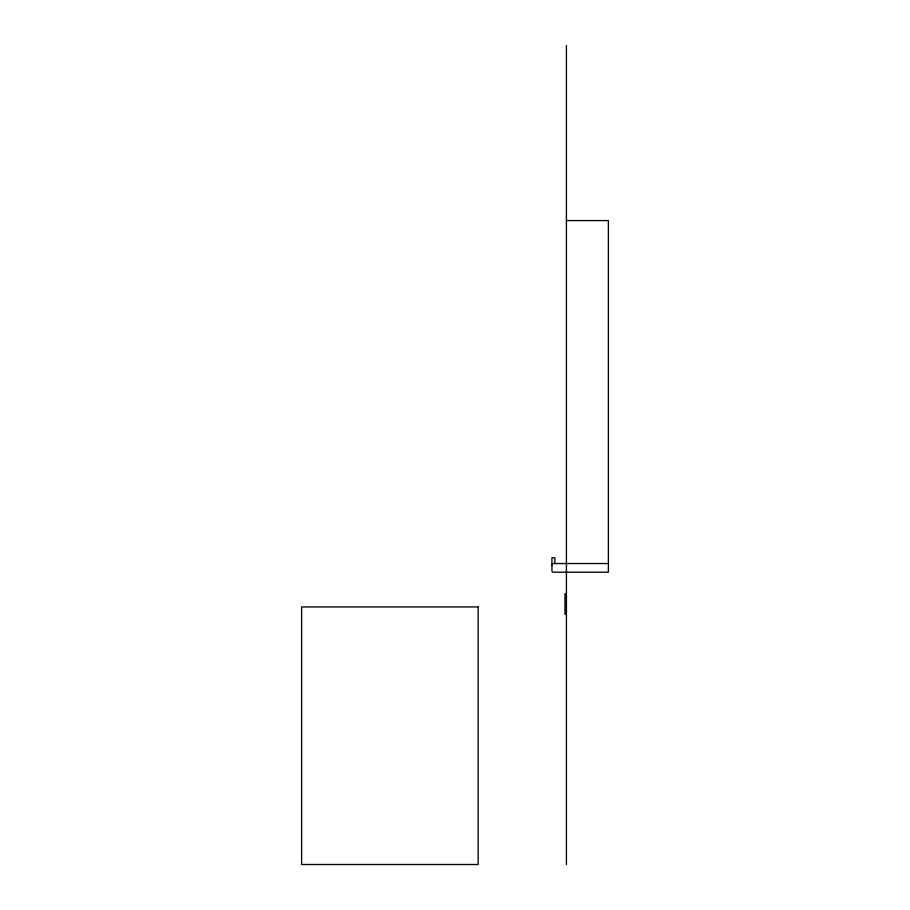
<?xml version="1.0" encoding="UTF-8"?>
<svg xmlns="http://www.w3.org/2000/svg" width="910" height="910" viewBox="0 0 910 910"><rect width="100%" height="100%" fill="white"/><g stroke="black" fill="none" stroke-linecap="round" stroke-linejoin="round"><path stroke-width="1.36" d="M566.418 220.584L608.38 220.584L608.38 572.208L553.394 572.208A1.445 1.445 0 0 1 551.949 570.763L551.949 557.739L554.838 557.739L554.838 563.529M608.38 563.529L553.394 563.529A1.445 1.445 0 0 0 551.949 564.973M566.418 593.911L564.973 593.911L564.973 614.17L566.418 614.17M566.418 45.5L566.418 864.5M478.148 606.936L301.62 606.936L301.62 864.5L478.148 864.5L478.148 606.936"/></g></svg>
